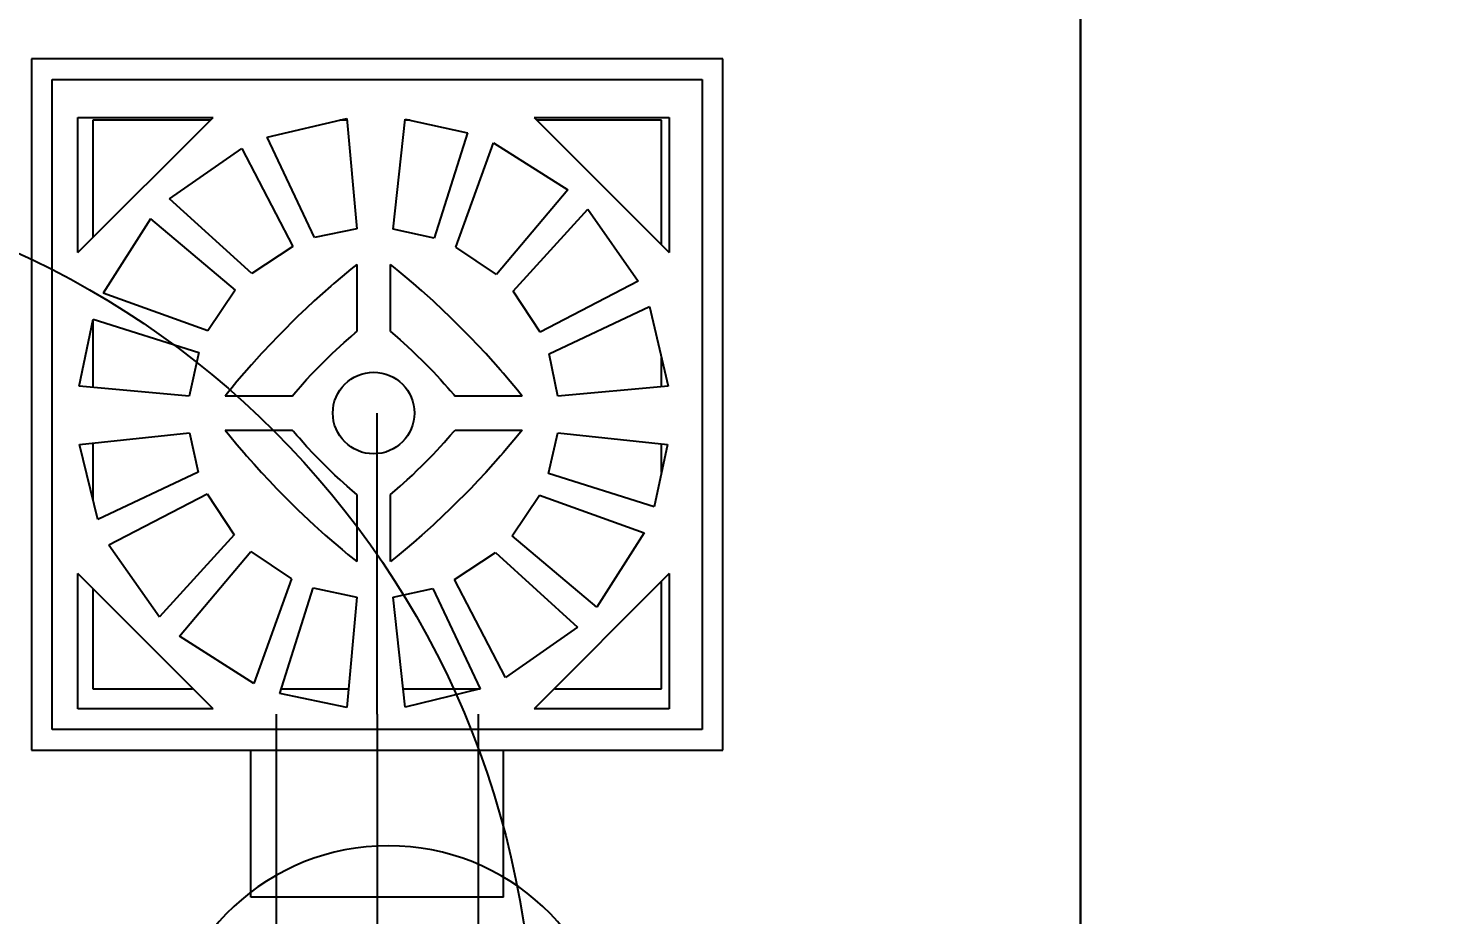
# Model space of a CAD drawing. Header units: millimetres. Extents: x -1292 to 2253, y 326 to 453.
# Drawn here: x 2098.7904 to 2099.0681, y 357.8742 to 358.0498 of the extents above; entities that cross this region are included whole.
import ezdxf
from ezdxf.enums import TextEntityAlignment as Align

# ---------------------------------------------------------------- set-up
doc = ezdxf.new("R2010")
doc.units = ezdxf.units.MM
doc.header["$LTSCALE"] = 0.5
doc.linetypes.add('HIDDENX2', pattern=[0.75, 0.5, -0.25])
for name, color, linetype in [('-HIDRO', 8, 'Continuous'), ('Eixo', 4, 'HIDDENX2'), ('Esgoto', 5, 'ByLayer'), ('TEXTO', 7, 'Continuous'), ('VISTA1', 1, 'Continuous')]:
    doc.layers.add(name, color=color, linetype=linetype)

msp = doc.modelspace()

# ---------------------------------------------------------------- linework, layer by layer
at = {"layer": '-HIDRO', "ltscale": 0.05}
for p, q in [((2098.99874, 355.92117), (2098.99874, 358.22117)), ((2098.99874, 358.22117), (2098.99874, 355.92117))]:
    msp.add_line(p, q, dxfattribs=at)
msp.add_circle((2098.71548, 357.84617), 0.175, dxfattribs=at)
at = {"layer": 'Eixo'}
for q in [(2098.85953, 357.97357), (2098.85953, 357.7468)]:
    msp.add_line((2098.85953, 357.91392), q, dxfattribs=at)
at = {"layer": 'Esgoto', "color": 2}
for p, q in [((2098.7911, 358.0437), (2098.79109, 357.90682)), ((2098.92797, 358.0437), (2098.7911, 358.0437)), ((2098.92797, 357.90682), (2098.92797, 358.0437)), ((2098.79518, 357.91091), (2098.79518, 358.03961)), ((2098.79518, 358.03961), (2098.92388, 358.03961)), ((2098.92388, 358.03961), (2098.92388, 357.91091)), ((2098.80029, 358.00536), (2098.82704, 358.03211)), ((2098.80029, 358.00536), (2098.80029, 358.03211)), ((2098.80029, 358.03211), (2098.82704, 358.03211)), ((2098.82646, 358.03155), (2098.80324, 358.03155)), ((2098.80324, 358.03155), (2098.80324, 358.00842)), ((2098.83775, 358.02818), (2098.85351, 358.03186)), ((2098.85354, 358.03155), (2098.85215, 358.03155)), ((2098.85351, 358.03186), (2098.8555, 358.01006)), ((2098.86272, 358.01), (2098.86505, 358.03177)), ((2098.86608, 358.03155), (2098.86503, 358.03155)), ((2098.86505, 358.03177), (2098.87742, 358.02907)), ((2098.89062, 358.03211), (2098.91736, 358.00536)), ((2098.89062, 358.03211), (2098.91736, 358.03211)), ((2098.91582, 358.03155), (2098.89119, 358.03155)), ((2098.91582, 358.00696), (2098.91582, 358.03155)), ((2098.91736, 358.03211), (2098.91736, 358.00536)), ((2098.84713, 358.00829), (2098.83775, 358.02818)), ((2098.87742, 358.02907), (2098.87082, 358.00819)), ((2098.81845, 358.01595), (2098.83273, 358.02597)), ((2098.83273, 358.02597), (2098.84282, 358.00653)), ((2098.8751, 358.0064), (2098.88253, 358.02709)), ((2098.88253, 358.02709), (2098.89725, 358.01773)), ((2098.89725, 358.01773), (2098.88315, 358.00097)), ((2098.83473, 358.00117), (2098.81845, 358.01595)), ((2098.88643, 357.99767), (2098.90121, 358.01395)), ((2098.90121, 358.01395), (2098.91122, 357.99967)), ((2098.81467, 358.01199), (2098.80531, 357.99728)), ((2098.81467, 358.01199), (2098.83143, 357.9979)), ((2098.8555, 358.01006), (2098.84713, 358.00829)), ((2098.87082, 358.00819), (2098.86272, 358.01)), ((2098.84282, 358.00653), (2098.83473, 358.00117)), ((2098.88315, 358.00097), (2098.8751, 358.0064)), ((2098.85547, 358.00297), (2098.85432, 358.00204)), ((2098.85547, 358.00297), (2098.85547, 357.9897)), ((2098.86276, 358.00251), (2098.86219, 358.00297)), ((2098.86219, 357.9897), (2098.86219, 358.00297)), ((2098.85262, 358.00063), (2098.85093, 357.99919)), ((2098.85432, 358.00204), (2098.85262, 358.00063)), ((2098.8639, 358.00157), (2098.86276, 358.00251)), ((2098.86504, 358.00063), (2098.8639, 358.00157)), ((2098.86672, 357.99919), (2098.86504, 358.00063)), ((2098.826, 357.98985), (2098.80531, 357.99728)), ((2098.83143, 357.9979), (2098.826, 357.98985)), ((2098.84871, 357.99725), (2098.84707, 357.99576)), ((2098.85037, 357.99871), (2098.84871, 357.99725)), ((2098.85093, 357.99919), (2098.85037, 357.99871)), ((2098.86839, 357.99774), (2098.86672, 357.99919)), ((2098.87058, 357.99576), (2098.86839, 357.99774)), ((2098.89179, 357.98958), (2098.88643, 357.99767)), ((2098.91122, 357.99967), (2098.89179, 357.98958)), ((2098.84707, 357.99576), (2098.84545, 357.99425)), ((2098.87274, 357.99375), (2098.87058, 357.99576)), ((2098.89355, 357.98527), (2098.91343, 357.99465)), ((2098.91343, 357.99465), (2098.91712, 357.97889)), ((2098.80054, 357.97889), (2098.80333, 357.99216)), ((2098.80324, 357.99176), (2098.80324, 357.97864)), ((2098.80333, 357.99216), (2098.82421, 357.98556)), ((2098.84279, 357.9917), (2098.84122, 357.99013)), ((2098.84385, 357.99273), (2098.84279, 357.9917)), ((2098.84545, 357.99425), (2098.84385, 357.99273)), ((2098.87381, 357.99273), (2098.87274, 357.99375)), ((2098.87539, 357.99118), (2098.87381, 357.99273)), ((2098.84122, 357.99013), (2098.83967, 357.98855)), ((2098.85437, 357.98875), (2098.85519, 357.98946)), ((2098.85519, 357.98946), (2098.85547, 357.9897)), ((2098.86219, 357.9897), (2098.86301, 357.98899)), ((2098.86301, 357.98899), (2098.8641, 357.98804)), ((2098.87695, 357.98961), (2098.87539, 357.99118)), ((2098.87798, 357.98855), (2098.87695, 357.98961)), ((2098.83865, 357.98749), (2098.83664, 357.98533)), ((2098.83967, 357.98855), (2098.83865, 357.98749)), ((2098.85063, 357.98534), (2098.85222, 357.98683)), ((2098.85222, 357.98683), (2098.85302, 357.98755)), ((2098.85302, 357.98755), (2098.85383, 357.98828)), ((2098.85383, 357.98828), (2098.85437, 357.98875)), ((2098.85437, 357.98875), (2098.85437, 357.98875)), ((2098.8641, 357.98804), (2098.86544, 357.98683)), ((2098.86544, 357.98683), (2098.8665, 357.98584)), ((2098.87951, 357.98695), (2098.87798, 357.98855)), ((2098.88102, 357.98533), (2098.87951, 357.98695)), ((2098.82421, 357.98556), (2098.82234, 357.9769)), ((2098.83664, 357.98533), (2098.83466, 357.98314)), ((2098.84832, 357.98306), (2098.84934, 357.98408)), ((2098.84934, 357.98408), (2098.85063, 357.98534)), ((2098.8665, 357.98584), (2098.86754, 357.98484)), ((2098.86754, 357.98484), (2098.86832, 357.98408)), ((2098.86832, 357.98408), (2098.86934, 357.98306)), ((2098.8825, 357.98369), (2098.88102, 357.98533)), ((2098.88396, 357.98203), (2098.8825, 357.98369)), ((2098.89531, 357.9769), (2098.89355, 357.98527)), ((2098.91582, 357.97877), (2098.91582, 357.98451)), ((2098.83321, 357.98147), (2098.83177, 357.97978)), ((2098.83466, 357.98314), (2098.83321, 357.98147)), ((2098.84557, 357.98018), (2098.84656, 357.98124)), ((2098.84656, 357.98124), (2098.84756, 357.98229)), ((2098.84756, 357.98229), (2098.84832, 357.98306)), ((2098.86934, 357.98306), (2098.8706, 357.98177)), ((2098.8706, 357.98177), (2098.87208, 357.98018)), ((2098.88445, 357.98147), (2098.88396, 357.98203)), ((2098.88588, 357.97978), (2098.88445, 357.98147)), ((2098.82234, 357.9769), (2098.80054, 357.97889)), ((2098.83083, 357.97865), (2098.82989, 357.97751)), ((2098.83177, 357.97978), (2098.83083, 357.97865)), ((2098.8427, 357.97693), (2098.84341, 357.97776)), ((2098.84341, 357.97776), (2098.84436, 357.97884)), ((2098.84436, 357.97884), (2098.84557, 357.98018)), ((2098.87208, 357.98018), (2098.87281, 357.97938)), ((2098.87281, 357.97938), (2098.87353, 357.97857)), ((2098.87353, 357.97857), (2098.87401, 357.97803)), ((2098.87401, 357.97803), (2098.87401, 357.97803)), ((2098.87401, 357.97803), (2098.87472, 357.97721)), ((2098.8873, 357.97808), (2098.88588, 357.97978)), ((2098.88822, 357.97693), (2098.8873, 357.97808)), ((2098.91712, 357.97889), (2098.89531, 357.9769)), ((2098.82989, 357.97751), (2098.82943, 357.97693)), ((2098.8427, 357.97693), (2098.82943, 357.97693)), ((2098.87472, 357.97721), (2098.87495, 357.97693)), ((2098.88822, 357.97693), (2098.87495, 357.97693)), ((2098.80063, 357.96735), (2098.8224, 357.96968)), ((2098.8224, 357.96968), (2098.82411, 357.96187)), ((2098.82943, 357.97021), (2098.83036, 357.96907)), ((2098.82943, 357.97021), (2098.8427, 357.97021)), ((2098.84294, 357.96994), (2098.8427, 357.97021)), ((2098.84365, 357.96912), (2098.84294, 357.96994)), ((2098.87401, 357.96912), (2098.87472, 357.96994)), ((2098.87472, 357.96994), (2098.87495, 357.97021)), ((2098.87495, 357.97021), (2098.88822, 357.97021)), ((2098.88822, 357.97021), (2098.8873, 357.96907)), ((2098.89345, 357.96158), (2098.89526, 357.96968)), ((2098.89526, 357.96968), (2098.91703, 357.96735)), ((2098.80422, 357.95249), (2098.80063, 357.96735)), ((2098.80324, 357.96763), (2098.80324, 357.9565)), ((2098.83036, 357.96907), (2098.83177, 357.96736)), ((2098.83177, 357.96736), (2098.83321, 357.96568)), ((2098.84365, 357.96912), (2098.84365, 357.96912)), ((2098.84412, 357.96857), (2098.84365, 357.96912)), ((2098.84485, 357.96776), (2098.84412, 357.96857)), ((2098.84557, 357.96696), (2098.84485, 357.96776)), ((2098.84706, 357.96538), (2098.84557, 357.96696)), ((2098.8706, 357.96538), (2098.87208, 357.96696)), ((2098.87208, 357.96696), (2098.87281, 357.96776)), ((2098.87281, 357.96776), (2098.87353, 357.96857)), ((2098.87353, 357.96857), (2098.87401, 357.96912)), ((2098.87401, 357.96912), (2098.87401, 357.96912)), ((2098.88588, 357.96736), (2098.88445, 357.96568)), ((2098.8873, 357.96907), (2098.88588, 357.96736)), ((2098.91703, 357.96735), (2098.91433, 357.95498)), ((2098.91582, 357.96177), (2098.91582, 357.96748)), ((2098.83321, 357.96568), (2098.83369, 357.96512)), ((2098.83369, 357.96512), (2098.83515, 357.96346)), ((2098.84832, 357.96408), (2098.84706, 357.96538)), ((2098.84934, 357.96306), (2098.84832, 357.96408)), ((2098.86832, 357.96306), (2098.86934, 357.96408)), ((2098.86934, 357.96408), (2098.8706, 357.96538)), ((2098.88396, 357.96512), (2098.8825, 357.96346)), ((2098.88445, 357.96568), (2098.88396, 357.96512)), ((2098.82411, 357.96187), (2098.80422, 357.95249)), ((2098.83515, 357.96346), (2098.83664, 357.96182)), ((2098.83664, 357.96182), (2098.83815, 357.96019)), ((2098.85011, 357.9623), (2098.84934, 357.96306)), ((2098.85116, 357.9613), (2098.85011, 357.9623)), ((2098.85222, 357.96032), (2098.85116, 357.9613)), ((2098.86544, 357.96032), (2098.8665, 357.9613)), ((2098.8665, 357.9613), (2098.86754, 357.9623)), ((2098.86754, 357.9623), (2098.86832, 357.96306)), ((2098.88102, 357.96182), (2098.87951, 357.96019)), ((2098.8825, 357.96346), (2098.88102, 357.96182)), ((2098.91433, 357.95498), (2098.89345, 357.96158)), ((2098.83815, 357.96019), (2098.83967, 357.95859)), ((2098.83967, 357.95859), (2098.8407, 357.95753)), ((2098.85356, 357.95911), (2098.85222, 357.96032)), ((2098.85464, 357.95815), (2098.85356, 357.95911)), ((2098.86301, 357.95815), (2098.8641, 357.95911)), ((2098.8641, 357.95911), (2098.86544, 357.96032)), ((2098.87798, 357.95859), (2098.87695, 357.95753)), ((2098.87951, 357.96019), (2098.87798, 357.95859)), ((2098.80643, 357.94747), (2098.82587, 357.95757)), ((2098.82587, 357.95757), (2098.83123, 357.94947)), ((2098.8407, 357.95753), (2098.84227, 357.95597)), ((2098.84227, 357.95597), (2098.84385, 357.95442)), ((2098.85547, 357.95745), (2098.85464, 357.95815)), ((2098.85547, 357.95745), (2098.85547, 357.94418)), ((2098.86219, 357.95745), (2098.86301, 357.95815)), ((2098.86219, 357.94418), (2098.86219, 357.95745)), ((2098.87539, 357.95597), (2098.87381, 357.95442)), ((2098.87695, 357.95753), (2098.87539, 357.95597)), ((2098.88623, 357.94925), (2098.89165, 357.9573)), ((2098.89165, 357.9573), (2098.91235, 357.94987)), ((2098.84385, 357.95442), (2098.84491, 357.9534)), ((2098.84491, 357.9534), (2098.84707, 357.95138)), ((2098.87274, 357.9534), (2098.87058, 357.95138)), ((2098.87381, 357.95442), (2098.87274, 357.9534)), ((2098.84707, 357.95138), (2098.84926, 357.94941)), ((2098.87058, 357.95138), (2098.86839, 357.94941)), ((2098.80643, 357.94747), (2098.81645, 357.9332)), ((2098.83123, 357.94947), (2098.81645, 357.9332)), ((2098.84926, 357.94941), (2098.85093, 357.94795)), ((2098.85093, 357.94795), (2098.85262, 357.94652)), ((2098.86672, 357.94795), (2098.86504, 357.94652)), ((2098.86839, 357.94941), (2098.86672, 357.94795)), ((2098.90299, 357.93515), (2098.88623, 357.94925)), ((2098.91235, 357.94987), (2098.90299, 357.93515)), ((2098.82041, 357.92941), (2098.8345, 357.94617)), ((2098.8345, 357.94617), (2098.84255, 357.94075)), ((2098.85262, 357.94652), (2098.85375, 357.94557)), ((2098.85375, 357.94557), (2098.85489, 357.94464)), ((2098.85489, 357.94464), (2098.85547, 357.94418)), ((2098.86276, 357.94464), (2098.86219, 357.94418)), ((2098.8639, 357.94557), (2098.86276, 357.94464)), ((2098.86504, 357.94652), (2098.8639, 357.94557)), ((2098.87483, 357.94061), (2098.88293, 357.94597)), ((2098.88293, 357.94597), (2098.8992, 357.93119)), ((2098.82704, 357.91504), (2098.80029, 357.94178)), ((2098.80029, 357.91504), (2098.80029, 357.94178)), ((2098.91736, 357.94178), (2098.89062, 357.91504)), ((2098.91736, 357.94178), (2098.91736, 357.91504)), ((2098.84255, 357.94075), (2098.83512, 357.92005)), ((2098.84024, 357.91807), (2098.84684, 357.93895)), ((2098.84684, 357.93895), (2098.8555, 357.93709)), ((2098.86272, 357.93714), (2098.87053, 357.93885)), ((2098.87053, 357.93885), (2098.87991, 357.91897)), ((2098.88493, 357.92118), (2098.87483, 357.94061)), ((2098.91582, 357.91897), (2098.91582, 357.94018)), ((2098.80324, 357.93873), (2098.80324, 357.91897)), ((2098.8555, 357.93709), (2098.85351, 357.91528)), ((2098.86505, 357.91537), (2098.86272, 357.93714)), ((2098.8992, 357.93119), (2098.88493, 357.92118)), ((2098.83512, 357.92005), (2098.82041, 357.92941)), ((2098.80324, 357.91897), (2098.82297, 357.91897)), ((2098.85351, 357.91528), (2098.84024, 357.91807)), ((2098.84052, 357.91897), (2098.85385, 357.91897)), ((2098.86467, 357.91897), (2098.87991, 357.91897)), ((2098.87991, 357.91897), (2098.86505, 357.91537)), ((2098.89469, 357.91897), (2098.91582, 357.91897)), ((2098.82704, 357.91504), (2098.80029, 357.91504)), ((2098.91736, 357.91504), (2098.89062, 357.91504)), ((2098.92388, 357.91091), (2098.79518, 357.91091)), ((2098.79109, 357.90682), (2098.92797, 357.90682)), ((2098.83453, 357.87773), (2098.83453, 357.90682)), ((2098.88453, 357.87773), (2098.88453, 357.90682)), ((2098.88453, 357.87773), (2098.83453, 357.87773))]:
    msp.add_line(p, q, dxfattribs=at)
at = {"layer": 'Esgoto', "color": 3}
for points in [[(2098.83953, 357.91392, 0), (2098.83953, 357.7468, 0)], [(2098.87953, 357.91392, 0), (2098.87953, 357.7468, 0)]]:
    msp.add_polyline3d(points, dxfattribs=at)
at = {"layer": 'Esgoto', "color": 2}
msp.add_circle((2098.85883, 357.97357), 0.00808, dxfattribs=at)
at = {"layer": 'VISTA1'}
msp.add_arc((2098.86174, 357.843), 0.0449, 4.0485, 175.9515, dxfattribs=at)

# ---------------------------------------------------------------- texts
at = {"layer": 'TEXTO'}
msp.add_text('ØDN 40', height=0.1, rotation=45, dxfattribs=at).set_placement((2099.09633, 357.72081), align=Align.MIDDLE_CENTER)

doc.saveas('drawing.dxf')
